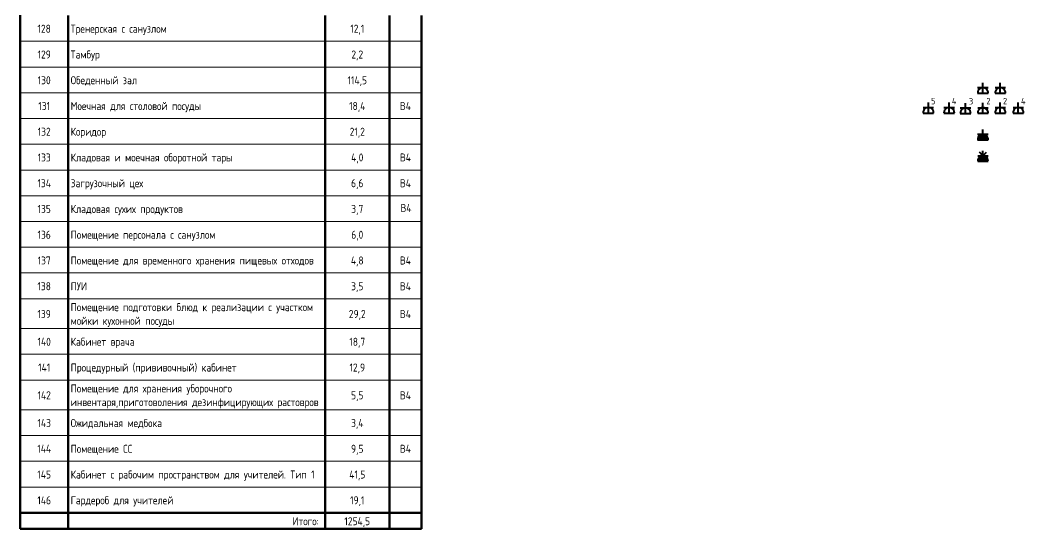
# Model space of a CAD drawing. Header units: millimetres. Extents: x -32 to 417638015, y -35 to 175284279.
# Drawn here: x 416332220 to 416363512, y 175235823 to 175251667 of the extents above; entities that cross this region are included whole.
import ezdxf

# ---------------------------------------------------------------- set-up
doc = ezdxf.new("R2010")
doc.units = ezdxf.units.MM
for name, color, linetype, lineweight in [('.', 7, 'Continuous', 40), ('Графика', 7, 'Continuous', 20), ('ЭМ', 5, 'Continuous', 40), ('ЭО', 94, 'Continuous', 30), ('ЭОМ_Кабель Быт. розеток', 5, 'Continuous', 30)]:
    doc.layers.add(name, color=color, linetype=linetype, lineweight=lineweight)
doc.layers.add('Линии', color=7, linetype='Continuous', lineweight=9, true_color=0x00a600)
doc.styles.add('GOST Common_11', font='GOST_Common.ttf', dxfattribs={"width": 0.9, "height": 2.5})
doc.styles.add('ЭОМ', font='isocpeur.ttf', dxfattribs={"width": 0.85, "height": 250})

# ---------------------------------------------------------------- blocks, each defined once
blk = doc.blocks.new('1м розетка IP20')
at = {"layer": 'ЭМ', "color": 5}
for p, q in [((-10, 163), (-10, -163)), ((163, 163), (163, -163)), ((-10, 0), (315, 0))]:
    blk.add_line(p, q, dxfattribs=at)
blk.add_arc((0, 0), 163, 266.3196, 93.6804, dxfattribs=at)
blk = doc.blocks.new('1 местн. розетка IP20')
at = {"layer": 'ЭМ', "color": 1}
for p, q in [((0, 0), (0, 326)), ((-163, 174), (163, 174)), ((-163, 0), (163, 0))]:
    blk.add_line(p, q, dxfattribs=at)
blk.add_arc((0, 10), 163, 356.3196, 183.6804, dxfattribs=at)
blk = doc.blocks.new('2м розетка IP20')
at = {"layer": 'ЭМ', "color": 5}
for p, q in [((-494287, -356919), (-493962, -356919)), ((-494125, -357092), (-494125, -356766)), ((-494287, -357092), (-493962, -357092))]:
    blk.add_line(p, q, dxfattribs=at)
blk.add_arc((-494125, -357082), 163, 356.3196, 183.6804, dxfattribs=at)
at = {"layer": 'ЭОМ_Кабель Быт. розеток', "color": 7, "insert": (-494016, -356612), "char_height": 200, "attachment_point": 1, "style": 'ЭОМ'}
blk.add_mtext_dynamic_manual_height_columns('2', width=91.26, gutter_width=1250, heights=[0], dxfattribs=at)
blk = doc.blocks.new('Комп. розетка 2м IP20')
at = {"layer": 'ЭМ', "color": 1}
for p, q in [((0, 0), (0, 326)), ((-163, 174), (163, 174)), ((-163, 0), (163, 0))]:
    blk.add_line(p, q, dxfattribs=at)
blk.add_arc((0, 10), 163, 356.3196, 183.6804, dxfattribs=at)
at = {"layer": 'ЭОМ_Кабель Быт. розеток', "color": 7, "insert": (84, 474), "char_height": 200, "attachment_point": 1, "style": 'ЭОМ'}
blk.add_mtext_dynamic_manual_height_columns('2', width=202.1, gutter_width=1250, heights=[0], dxfattribs=at)
blk = doc.blocks.new('3м блок розеток')
at = {"layer": 'ЭМ', "color": 5}
for p, q in [((0, 0), (0, 326)), ((-163, 174), (163, 174)), ((-163, 0), (163, 0))]:
    blk.add_line(p, q, dxfattribs=at)
blk.add_arc((0, 10), 163, 356.3196, 183.6804, dxfattribs=at)
at = {"layer": 'ЭОМ_Кабель Быт. розеток', "color": 7, "insert": (108, 480), "char_height": 200, "attachment_point": 1, "style": 'ЭОМ'}
blk.add_mtext_dynamic_manual_height_columns('3', width=91.26, gutter_width=1250, heights=[0], dxfattribs=at)
blk = doc.blocks.new('Блок 4 розетки')
at = {"layer": 'ЭМ', "color": 1}
for p, q in [((0, 0), (0, 326)), ((-163, 174), (163, 174)), ((-163, 0), (163, 0))]:
    blk.add_line(p, q, dxfattribs=at)
blk.add_arc((0, 10), 163, 356.3196, 183.6804, dxfattribs=at)
at = {"layer": 'ЭОМ_Кабель Быт. розеток', "color": 7, "insert": (84, 474), "char_height": 200, "attachment_point": 1, "style": 'ЭОМ'}
blk.add_mtext_dynamic_manual_height_columns('4', width=202.1, gutter_width=1250, heights=[0], dxfattribs=at)
blk = doc.blocks.new('Розетка IP54')
at = {"layer": '.'}
h = blk.add_hatch(color=5, dxfattribs=at)
h.dxf.hatch_style = 1
h.paths.add_polyline_path([(551667, -101006), (551667, -101180), (551830, -101180, 0.433155)])
h.paths.add_polyline_path([(551667, -101006, 0.433155), (551504, -101180), (551667, -101180)])
at = {"layer": 'ЭМ', "color": 5}
for p, q in [((551504, -101006), (551830, -101006)), ((551667, -101006), (551667, -100854)), ((551504, -101180), (551830, -101180))]:
    blk.add_line(p, q, dxfattribs=at)
blk.add_arc((551667, -101170), 163, 356.3196, 183.6804, dxfattribs=at)
blk = doc.blocks.new('3-х фазная розетка')
at = {"layer": 'ЭМ'}
h = blk.add_hatch(color=5, dxfattribs=at)
h.dxf.hatch_style = 1
h.paths.add_polyline_path([(0, 173, 0.433155), (-162, 0), (0, 0)])
h.paths.add_polyline_path([(0, 173), (0, 0), (162, 0, 0.433155)])
at = {"layer": 'ЭМ', "color": 5}
for p, q in [((0, 173), (0, 329)), ((-162, 173), (162, 173)), ((-162, 0), (162, 0)), ((0, 173), (-110, 283)), ((0, 173), (110, 283))]:
    blk.add_line(p, q, dxfattribs=at)
blk.add_arc((0, 10), 162, 356.3196, 183.6804, dxfattribs=at)
blk = doc.blocks.new('Блок 4 розетки бытов.')
at = {"layer": 'ЭМ', "color": 5}
for p, q in [((0, 0), (0, 326)), ((-163, 174), (163, 174)), ((-163, 0), (163, 0))]:
    blk.add_line(p, q, dxfattribs=at)
blk.add_arc((0, 10), 163, 356.3196, 183.6804, dxfattribs=at)
at = {"layer": 'ЭОМ_Кабель Быт. розеток', "color": 7, "insert": (84, 474), "char_height": 200, "attachment_point": 1, "style": 'ЭОМ'}
blk.add_mtext_dynamic_manual_height_columns('4', width=202.1, gutter_width=1250, heights=[0], dxfattribs=at)
blk = doc.blocks.new('Блок из 5 розеток')
at = {"layer": 'ЭМ', "color": 5}
for p, q in [((0, 0), (0, 326)), ((-163, 174), (163, 174)), ((-163, 0), (163, 0))]:
    blk.add_line(p, q, dxfattribs=at)
blk.add_arc((0, 10), 163, 356.3196, 183.6804, dxfattribs=at)
at = {"layer": 'ЭОМ_Кабель Быт. розеток', "color": 7, "insert": (84, 474), "char_height": 200, "attachment_point": 1, "style": 'ЭОМ'}
blk.add_mtext_dynamic_manual_height_columns('5', width=202.1, gutter_width=1250, heights=[0], dxfattribs=at)

msp = doc.modelspace()

# ---------------------------------------------------------------- linework, layer by layer
at = {"layer": 'Линии', "color": 7, "lineweight": 50}
for p, q in [((416332220, 175256621), (416332220, 175235823)), ((416333720, 175251810), (416333720, 175251008)), ((416341720, 175251810), (416341720, 175251008)), ((416343720, 175251810), (416343720, 175251008)), ((416344720, 175251810), (416344720, 175251008)), ((416344721, 175251409), (416344721, 175235823)), ((416333720, 175251008), (416333720, 175250206)), ((416341720, 175251008), (416341720, 175250206)), ((416343720, 175251008), (416343720, 175250206)), ((416344720, 175251008), (416344720, 175250206)), ((416333720, 175250206), (416333720, 175249405)), ((416341720, 175250206), (416341720, 175249405)), ((416343720, 175250206), (416343720, 175249405)), ((416344720, 175250206), (416344720, 175249405)), ((416333720, 175249405), (416333720, 175248603)), ((416341720, 175249405), (416341720, 175248603)), ((416343720, 175249405), (416343720, 175248603)), ((416344720, 175249405), (416344720, 175248603)), ((416333720, 175248603), (416333720, 175247801)), ((416341720, 175248603), (416341720, 175247801)), ((416343720, 175248603), (416343720, 175247801)), ((416344720, 175248603), (416344720, 175247801)), ((416333720, 175247801), (416333720, 175246999)), ((416341720, 175247801), (416341720, 175246999)), ((416343720, 175247801), (416343720, 175246999)), ((416344720, 175247801), (416344720, 175246999)), ((416333720, 175246999), (416333720, 175246197)), ((416341720, 175246999), (416341720, 175246197)), ((416343720, 175246999), (416343720, 175246197)), ((416344720, 175246999), (416344720, 175246197)), ((416333720, 175246197), (416333720, 175245395)), ((416341720, 175246197), (416341720, 175245395)), ((416343720, 175246197), (416343720, 175245395)), ((416344720, 175246197), (416344720, 175245395)), ((416333720, 175245395), (416333720, 175244594)), ((416341720, 175245395), (416341720, 175244594)), ((416343720, 175245395), (416343720, 175244594)), ((416344720, 175245395), (416344720, 175244594)), ((416333720, 175244594), (416333720, 175243792)), ((416341720, 175244594), (416341720, 175243792)), ((416343720, 175244594), (416343720, 175243792)), ((416344720, 175244594), (416344720, 175243792)), ((416333720, 175243792), (416333720, 175242990)), ((416341720, 175243792), (416341720, 175242990)), ((416343720, 175243792), (416343720, 175242990)), ((416344720, 175243792), (416344720, 175242990)), ((416333720, 175242990), (416333720, 175242063)), ((416341720, 175242990), (416341720, 175242063)), ((416343720, 175242990), (416343720, 175242063)), ((416344720, 175242990), (416344720, 175242063)), ((416333720, 175242063), (416333720, 175241261)), ((416341720, 175242063), (416341720, 175241261)), ((416343720, 175242063), (416343720, 175241261)), ((416344720, 175242063), (416344720, 175241261)), ((416333720, 175241261), (416333720, 175240459)), ((416341720, 175241261), (416341720, 175240459)), ((416343720, 175241261), (416343720, 175240459)), ((416344720, 175241261), (416344720, 175240459)), ((416333720, 175240459), (416333720, 175239532)), ((416341720, 175240459), (416341720, 175239532)), ((416343720, 175240459), (416343720, 175239532)), ((416344720, 175240459), (416344720, 175239532)), ((416333720, 175239532), (416333720, 175238730)), ((416341720, 175239532), (416341720, 175238730)), ((416343720, 175239532), (416343720, 175238730)), ((416344720, 175239532), (416344720, 175238730)), ((416333720, 175238730), (416333720, 175237928)), ((416341720, 175238730), (416341720, 175237928)), ((416343720, 175238730), (416343720, 175237928)), ((416344720, 175238730), (416344720, 175237928)), ((416333720, 175237928), (416333720, 175237126)), ((416341720, 175237928), (416341720, 175237126)), ((416343720, 175237928), (416343720, 175237126)), ((416344720, 175237928), (416344720, 175237126)), ((416333720, 175237126), (416333720, 175236324)), ((416341720, 175237126), (416341720, 175236324)), ((416343720, 175237126), (416343720, 175236324)), ((416344720, 175237126), (416344720, 175236324)), ((416333720, 175236324), (416332220, 175236324)), ((416341720, 175236324), (416333720, 175236324)), ((416333720, 175236324), (416333720, 175235823)), ((416343720, 175236324), (416341720, 175236324)), ((416341720, 175236324), (416341720, 175235823)), ((416344720, 175236324), (416343720, 175236324)), ((416343720, 175236324), (416343720, 175235823)), ((416344720, 175236324), (416344720, 175235823)), ((416344721, 175235823), (416332220, 175235823))]:
    msp.add_line(p, q, dxfattribs=at)
at = {"layer": 'Линии', "color": 7, "lineweight": 20}
for p, q in [((416333720, 175251008), (416332220, 175251008)), ((416341720, 175251008), (416333720, 175251008)), ((416343720, 175251008), (416341720, 175251008)), ((416344720, 175251008), (416343720, 175251008)), ((416333720, 175250206), (416332220, 175250206)), ((416341720, 175250206), (416333720, 175250206)), ((416343720, 175250206), (416341720, 175250206)), ((416344720, 175250206), (416343720, 175250206)), ((416333720, 175249405), (416332220, 175249405)), ((416341720, 175249405), (416333720, 175249405)), ((416343720, 175249405), (416341720, 175249405)), ((416344720, 175249405), (416343720, 175249405)), ((416333720, 175248603), (416332220, 175248603)), ((416341720, 175248603), (416333720, 175248603)), ((416343720, 175248603), (416341720, 175248603)), ((416344720, 175248603), (416343720, 175248603)), ((416333720, 175247801), (416332220, 175247801)), ((416341720, 175247801), (416333720, 175247801)), ((416343720, 175247801), (416341720, 175247801)), ((416344720, 175247801), (416343720, 175247801)), ((416333720, 175246999), (416332220, 175246999)), ((416341720, 175246999), (416333720, 175246999)), ((416343720, 175246999), (416341720, 175246999)), ((416344720, 175246999), (416343720, 175246999)), ((416333720, 175246197), (416332220, 175246197)), ((416341720, 175246197), (416333720, 175246197)), ((416343720, 175246197), (416341720, 175246197)), ((416344720, 175246197), (416343720, 175246197)), ((416333720, 175245395), (416332220, 175245395)), ((416341720, 175245395), (416333720, 175245395)), ((416343720, 175245395), (416341720, 175245395)), ((416344720, 175245395), (416343720, 175245395)), ((416333720, 175244594), (416332220, 175244594)), ((416341720, 175244594), (416333720, 175244594)), ((416343720, 175244594), (416341720, 175244594)), ((416344720, 175244594), (416343720, 175244594)), ((416333720, 175243792), (416332220, 175243792)), ((416341720, 175243792), (416333720, 175243792)), ((416343720, 175243792), (416341720, 175243792)), ((416344720, 175243792), (416343720, 175243792)), ((416333720, 175242990), (416332220, 175242990)), ((416341720, 175242990), (416333720, 175242990)), ((416343720, 175242990), (416341720, 175242990)), ((416344720, 175242990), (416343720, 175242990)), ((416333720, 175242063), (416332220, 175242063)), ((416341720, 175242063), (416333720, 175242063)), ((416343720, 175242063), (416341720, 175242063)), ((416344720, 175242063), (416343720, 175242063)), ((416333720, 175241261), (416332220, 175241261)), ((416341720, 175241261), (416333720, 175241261)), ((416343720, 175241261), (416341720, 175241261)), ((416344720, 175241261), (416343720, 175241261)), ((416333720, 175240459), (416332220, 175240459)), ((416341720, 175240459), (416333720, 175240459)), ((416343720, 175240459), (416341720, 175240459)), ((416344720, 175240459), (416343720, 175240459)), ((416333720, 175239532), (416332220, 175239532)), ((416341720, 175239532), (416333720, 175239532)), ((416343720, 175239532), (416341720, 175239532)), ((416344720, 175239532), (416343720, 175239532)), ((416333720, 175238730), (416332220, 175238730)), ((416341720, 175238730), (416333720, 175238730)), ((416343720, 175238730), (416341720, 175238730)), ((416344720, 175238730), (416343720, 175238730)), ((416333720, 175237928), (416332220, 175237928)), ((416341720, 175237928), (416333720, 175237928)), ((416343720, 175237928), (416341720, 175237928)), ((416344720, 175237928), (416343720, 175237928)), ((416333720, 175237126), (416332220, 175237126)), ((416341720, 175237126), (416333720, 175237126)), ((416343720, 175237126), (416341720, 175237126)), ((416344720, 175237126), (416343720, 175237126))]:
    msp.add_line(p, q, dxfattribs=at)

# ---------------------------------------------------------------- block references
msp.add_blockref('Блок из 5 розеток', (416360506, 175248772))
at = {"layer": 'ЭМ', "rotation": 89.99999999999999}
msp.add_blockref('1м розетка IP20', (416362204, 175249400), dxfattribs=at)
at = {"layer": 'ЭО'}
for name, p in [('Розетка IP54', (415810537, 175349117)), ('3-х фазная розетка', (416362204, 175247270))]:
    msp.add_blockref(name, p, dxfattribs=at)
at = {"layer": 'ЭОМ_Кабель Быт. розеток'}
for name, p in [('1 местн. розетка IP20', (416362747, 175249390)), ('Блок 4 розетки бытов.', (416361154, 175248772)), ('3м блок розеток', (416361661, 175248759)), ('2м розетка IP20', (416856329, 175605858)), ('Комп. розетка 2м IP20', (416362747, 175248772)), ('Блок 4 розетки', (416363307, 175248772))]:
    msp.add_blockref(name, p, dxfattribs=at)

# ---------------------------------------------------------------- texts
at = {"layer": 'Графика', "char_height": 250, "line_spacing_factor": 1.022761, "style": 'GOST Common_11'}
for s, insert, width, attachment_point in [('128', (416332970, 175251523), 509.89, 2), ('Тренерская с санузлом', (416333795, 175251523), 3765.31, 1), ('12,1', (416342720, 175251523), 552.12, 2), ('129', (416332970, 175250721), 509.89, 2), ('Тамбур', (416333795, 175250721), 1203.81, 1), ('2,2', (416342720, 175250721), 467.65, 2), ('130', (416332970, 175249919), 509.89, 2), ('Обеденный зал', (416333795, 175249919), 2407.63, 1), ('114,5', (416342720, 175249919), 766.34, 2), ('131', (416332970, 175249117), 458.6, 2), ('Моечная для столовой посуды', (416333795, 175249117), 4884.64, 1), ('18,4', (416342720, 175249117), 630.57, 2), ('В4', (416344220, 175249117), 428.42, 2), ('132', (416332970, 175248316), 509.89, 2), ('Коридор', (416333795, 175248316), 1336.56, 1), ('21,2', (416342720, 175248316), 603.41, 2), ('133', (416332970, 175247514), 509.89, 2), ('Кладовая и моечная оборотной тары', (416333795, 175247514), 6097.51, 1), ('4,0', (416342720, 175247514), 494.8, 2), ('В4', (416344220, 175247514), 428.42, 2), ('134', (416332970, 175246712), 537.04, 2), ('Загрузочный цех', (416333795, 175246712), 2796.83, 1), ('6,6', (416342720, 175246712), 467.65, 2), ('В4', (416344220, 175246712), 428.42, 2), ('135', (416332970, 175245910), 509.89, 2), ('Кладовая сухих продуктов', (416333795, 175245910), 4413.98, 1), ('3,7', (416342720, 175245910), 467.65, 2), ('В4', (416344238, 175245940), 428.42, 2), ('136', (416332970, 175245108), 509.89, 2), ('Помещение персонала с санузлом', (416333795, 175245108), 5491.08, 1), ('6,0', (416342720, 175245108), 467.65, 2), ('137', (416332970, 175244306), 509.89, 2), ('Помещение для временного хранения пищевых отходов', (416333795, 175244306), 9051.22, 1), ('4,8', (416342720, 175244306), 494.8, 2), ('В4', (416344220, 175244306), 428.42, 2), ('138', (416332970, 175243504), 509.89, 2), ('ПУИ', (416333795, 175243504), 642.64, 1), ('3,5', (416342720, 175243504), 467.65, 2), ('В4', (416344220, 175243504), 428.42, 2), ('Помещение подготовки блюд к реализации с участком мойки кухонной посуды', (416333795, 175242853), 8193.27, 1), ('139', (416332970, 175242640), 509.89, 2), ('29,2', (416342720, 175242640), 654.71, 2), ('В4', (416344220, 175242640), 428.42, 2), ('140', (416332970, 175241775), 537.04, 2), ('Кабинет врача', (416333795, 175241775), 2501.16, 1), ('18,7', (416342720, 175241775), 603.41, 2), ('141', (416332970, 175240973), 485.75, 2), ('Процедурный (прививочный) кабинет', (416333795, 175240973), 6019.06, 1), ('12,9', (416342720, 175240973), 603.41, 2), ('Помещение для хранения уборочного инвентаря,приготоволения дезинфицирующих растовров', (416333795, 175240322), 8007.32, 1), ('142', (416332970, 175240109), 537.04, 2), ('5,5', (416342720, 175240109), 467.65, 2), ('В4', (416344220, 175240109), 428.42, 2), ('143', (416332970, 175239244), 537.04, 2), ('Ожидальная медбока', (416333795, 175239244), 3463.6, 1), ('3,4', (416342720, 175239244), 494.8, 2), ('144', (416332970, 175238443), 564.19, 2), ('Помещение СС', (416333795, 175238443), 2286.94, 1), ('9,5', (416342720, 175238443), 467.65, 2), ('В4', (416344220, 175238443), 428.42, 2), ('145', (416332970, 175237641), 537.04, 2), ('Кабинет с рабочим пространством для учителей. Тип 1', (416333795, 175237641), 9063.29, 1), ('41,5', (416342720, 175237641), 630.57, 2), ('146', (416332970, 175236839), 537.04, 2), ('Гардероб для учителей', (416333795, 175236839), 3822.63, 1), ('19,1', (416342720, 175236839), 552.12, 2), ('Итого:', (416341523, 175236187), 3822.63, 3), ('1254,5', (416342720, 175236187), 1004.69, 2)]:
    msp.add_mtext(s, dxfattribs=dict(at, insert=insert, width=width, attachment_point=attachment_point))

doc.saveas('drawing.dxf')
